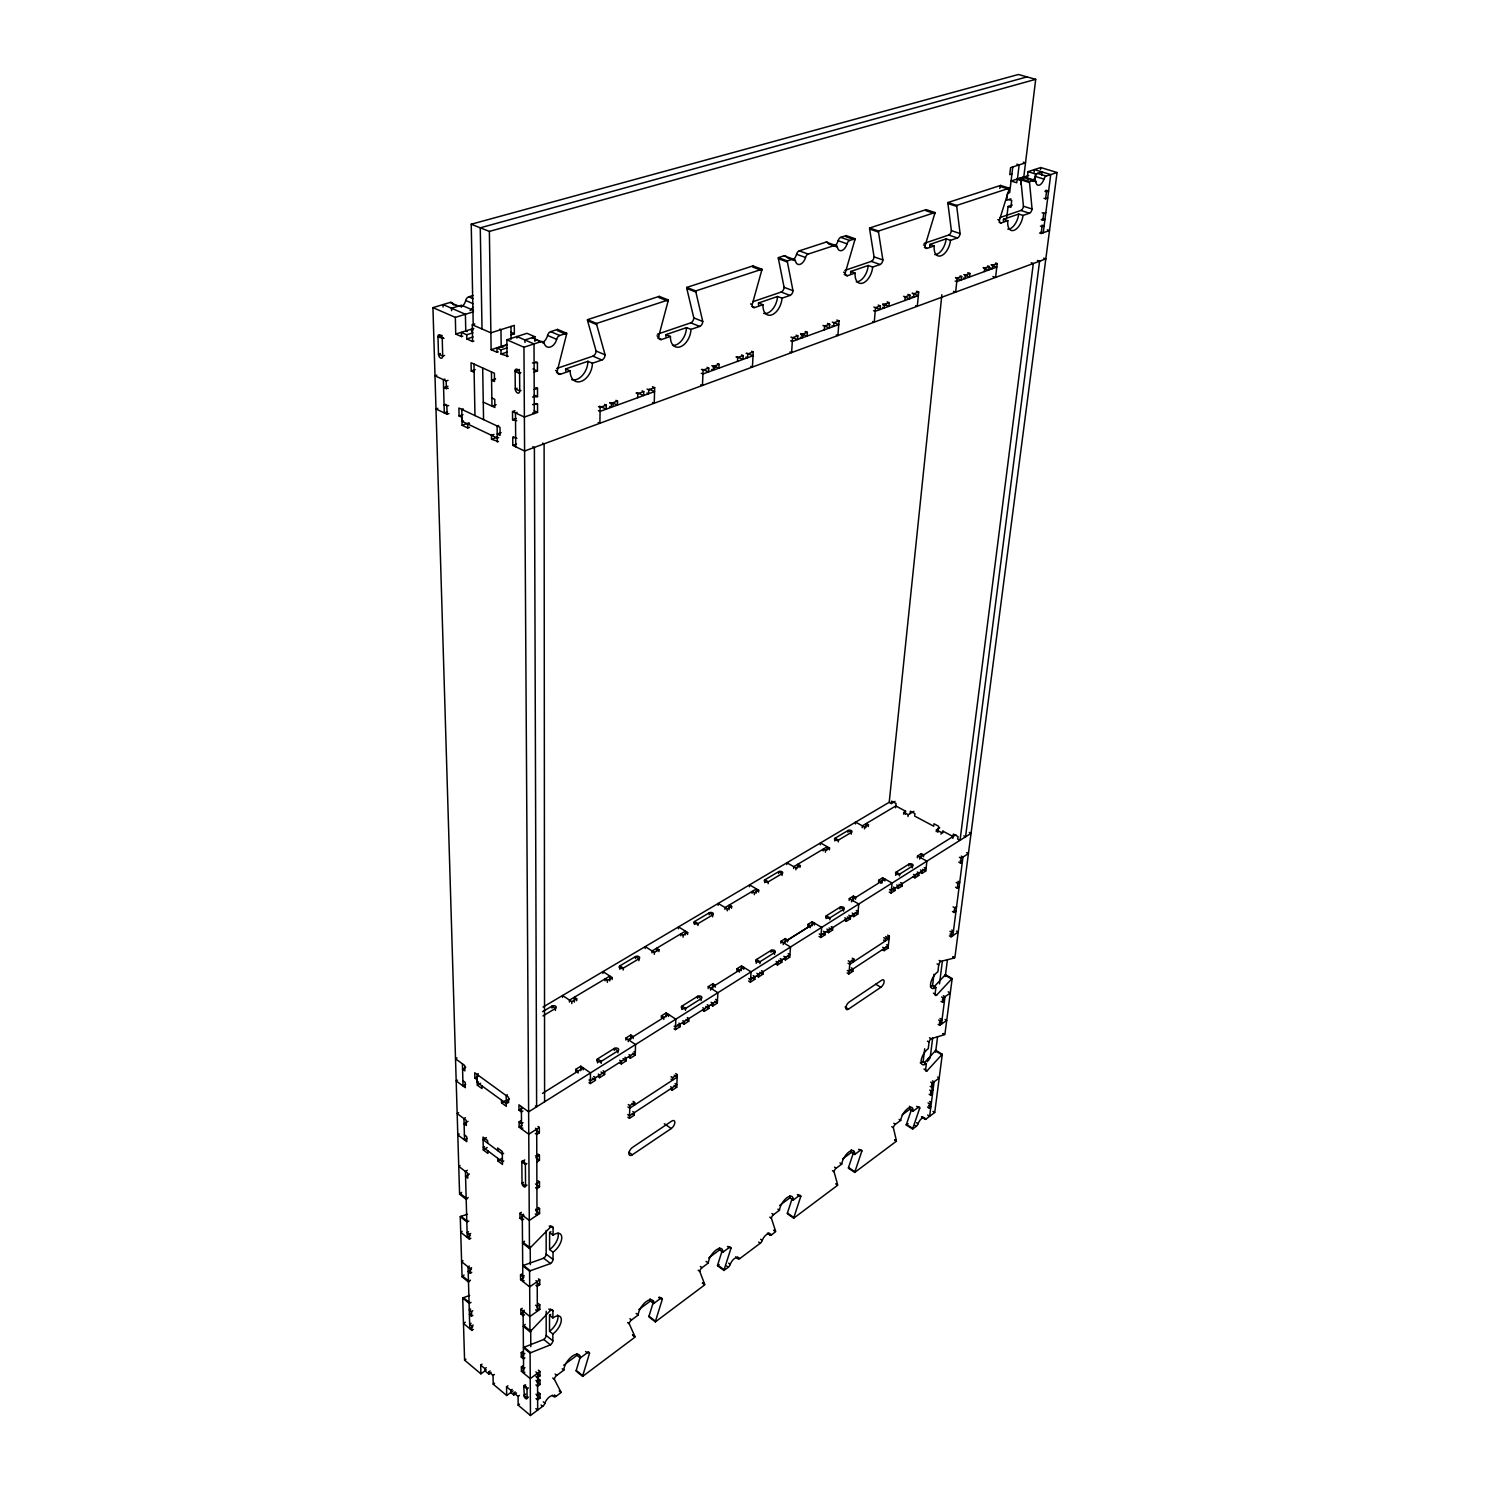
<?xml version="1.0" encoding="UTF-8"?>
<svg xmlns="http://www.w3.org/2000/svg" width="1490" height="1490" viewBox="0 0 1490 1490"><rect width="100%" height="100%" fill="white"/><g stroke="black" fill="none" stroke-linecap="round" stroke-linejoin="round"><path stroke-width="1.5" d="M559.421 1391.232L561.041 1392.573L556.087 1396.298A3.315 1.546 -52.7 0 1 553.87 1396.503A6.668 3.092 -52.6 0 0 549.4 1396.949A6.668 3.092 -52.6 0 0 544.93 1403.207A3.353 1.565 -52.5 0 1 542.695 1406.337L530.459 1415.5L530.086 1353.106A3.427 1.639 -52.5 0 1 530.794 1352.678L550.425 1344.855A3.39 1.62 -52.9 0 0 552.846 1340.832L552.846 1333.997L549.512 1331.315L549.531 1315.242A11.864 5.737 -53 0 1 550.76 1314.441M525.188 1324.387L523.94 1325.69A3.446 1.695 -52.6 0 1 523.232 1326.286L529.956 1331.725L529.583 1271.175A3.502 1.751 -53 0 1 530.31 1270.765L550.536 1263.557A3.464 1.732 -53.4 0 0 553.014 1259.423L553.032 1252.177L549.587 1249.533L549.605 1232.491A12.143 6.128 -53.5 0 1 550.89 1231.709M551.989 1008.097L551.989 1006.123A2.552 1.62 -0.8 0 1 555.584 1006.197A2.552 1.62 -0.8 0 1 555.435 1008.469L555.435 1010.443M552.846 1333.997A11.883 5.737 -53 0 0 561.339 1319.861A11.883 5.737 -53 0 0 552.883 1317.924L552.902 1310.976L550.369 1308.984M553.032 1252.177A12.162 6.109 -53.5 0 0 561.767 1237.668A12.162 6.109 -53.5 0 0 553.069 1235.154L553.088 1227.779L550.481 1225.786M562.568 997.443L562.587 995.488L571.788 1001.671L571.769 1003.627M569.459 1002.081L569.478 1000.125L609.876 976.08L609.783 980.941M574.358 1002.099L574.395 997.201L576.704 998.728L576.686 1000.703M575.699 1071.403L575.717 1069.41L580.821 1066.207L590.468 1072.912L590.319 1083.565L595.385 1080.362L595.441 1077.698L593.635 1076.451M578.101 1073.079L578.12 1071.087L575.717 1069.41M580.765 1070.714L580.821 1066.207M583.205 1069.876L583.223 1067.883L542.509 1093.362M598.44 406.677L600.116 407.403L599.893 423.272L598.216 422.508M604.623 404.423L606.3 405.168L606.225 409.135L599.576 406.174M597.527 1062.873L597.602 1058.887L614.29 1048.457A2.589 1.695 0.6 0 1 617.959 1048.513A2.589 1.695 0.6 0 1 617.903 1050.897L617.866 1052.89M603.115 1070.751L604.698 1071.85L604.642 1074.495L599.613 1077.68L599.65 1075.035L598.291 1074.085M609.745 402.579L611.421 403.306L611.347 407.273L609.689 406.547M601.178 1063.376L601.215 1061.383L597.602 1058.887A2.607 1.714 0.1 0 0 597.509 1061.327A2.607 1.714 0.1 0 0 601.215 1061.383L617.903 1050.897L614.29 1048.457L614.253 1050.431M613.023 405.317L613.061 403.101L614.327 402.635M602.966 973.529L603.003 971.592L612.185 977.589L612.129 979.526M605.07 980.867L605.089 978.93L607.399 980.439L607.361 982.376M615.892 400.363L617.549 401.089L617.475 405.056L613.042 403.082A3.185 1.285 1.7 0 1 610.136 403.362M619.803 969.245L619.877 965.855L635.504 956.58A2.459 1.509 1.3 0 1 638.968 956.654A2.459 1.509 1.3 0 1 638.949 958.778L638.893 960.715M623.267 970.027L623.323 968.09L638.949 958.778L635.504 956.58L635.448 958.517M619.914 1063.022L621.274 1063.953L621.33 1061.308L619.747 1060.228M637.664 397.7L637.757 393.77L636.1 393.043M625.856 1040.057L625.912 1038.064L630.81 1035.01L633.213 1036.612L633.157 1038.586M621.274 1063.953L626.228 1060.824L626.284 1058.179L624.925 1057.267M642.097 390.883L643.755 391.609L643.643 395.521L637.012 392.652M628.259 1041.659L628.314 1039.685L668.619 1014.466L668.544 1016.441M630.698 1039.461L630.81 1035.01M628.966 1057.304L630.326 1058.217L630.4 1055.591L629.041 1054.659M647.07 389.076L648.727 389.803L648.616 393.714L646.958 393.006M627.905 1117.258L629.469 1118.338L629.804 1105.636L634.647 1102.488L633.082 1101.408M630.326 1058.217L635.243 1055.106L635.541 1044.546L625.912 1038.064M652.452 386.692L654.669 387.642L654.24 403.25L652.564 402.524M629.469 1118.338L634.274 1115.172L634.349 1112.639L632.803 1111.559M634.647 1102.488L634.572 1105.04L632.132 1103.345M645.133 948.553L645.207 946.616L654.371 952.427L654.296 954.364M652.005 952.911L652.061 950.974L685.381 931.157L685.214 934.975M656.568 951.142L656.662 948.236L658.971 949.689L658.897 951.626M661.374 1017.838L661.448 1015.882L666.216 1012.902L675.827 1019.179L675.398 1029.665L674.039 1028.771M663.776 1019.421L663.851 1017.447L661.448 1015.882M666.067 1016.832L666.216 1012.902M678.453 928.81L678.509 926.892L687.672 932.554L687.579 934.472M670.556 1089.227L672.102 1090.289L672.195 1087.774L670.649 1086.713M675.734 1073.601L677.279 1074.644L672.623 1077.68L672.511 1080.213L670.966 1079.17M702.535 369.371L708.588 371.904L708.756 368.049L703.094 370.116L702.461 385.463L700.784 384.774M680.8 935.739L680.874 933.82L683.184 935.236L683.091 937.154M672.102 1090.289L676.739 1087.216L677.279 1074.644M675.398 1029.665L680.129 1026.666L680.241 1024.058L678.881 1023.164M681.861 1009.512L682.01 1006.085L697.599 996.344A2.514 1.583 2.7 0 1 701.138 996.4A2.514 1.583 2.7 0 1 701.194 998.635L701.101 1000.591M682.699 1023.295L684.059 1024.17L684.171 1021.563L682.811 1020.687M713.021 366.596A3.054 1.173 2.8 0 0 714.548 366.335L718.925 368.142L719.111 364.305L713.468 366.354L713.3 370.19L711.643 369.501M685.53 1010.369L685.624 1008.413L701.194 998.635L697.599 996.344L697.488 998.3M714.436 368.477L715.703 365.907M684.059 1024.17L688.753 1021.19L688.864 1018.601L687.3 1017.558M694.452 924.396L694.564 921.528L709.277 912.811L712.704 914.897L712.611 916.797M697.935 925.551L698.009 923.632L712.704 914.897A2.384 1.415 2.9 0 0 712.611 912.867A2.384 1.415 2.9 0 0 709.259 912.811L709.184 914.711M527.087 1398.533L527.032 1388.922A2.477 1.099 56.6 0 0 525.374 1385.886A2.477 1.099 56.6 0 0 523.735 1386.184L524.443 1397.266A2.887 1.267 56.5 0 0 526.343 1398.924L528.447 1397.117M702.461 1010.201L704.267 1011.356L704.398 1008.767L702.833 1007.762M737.476 361.381L737.68 357.581L743.193 355.589L742.989 359.388L736.935 356.929M708.178 988.578L708.29 986.641L712.872 983.773L715.256 985.281L715.144 987.237M704.267 1011.356L708.886 1008.432L709.017 1005.843L707.229 1004.688M710.562 990.105L710.674 988.149L743.864 967.382L743.752 969.32M712.611 988.634L712.872 983.773M710.916 1004.856L712.723 1006.011L712.853 1003.422L711.065 1002.267M718.106 905.324L718.199 903.424L727.325 908.919L731.646 906.348L729.355 904.97L729.076 909.701M750.755 366.372L752.431 367.062L753.232 351.938L747.775 353.931L747.57 357.712L745.913 357.06M712.723 1006.011L717.305 1003.105L717.882 992.731L708.29 986.641M724.941 909.459L725.053 907.559L756.399 888.897L756.212 891.728M727.213 910.818L727.325 908.919M731.534 908.248L731.646 906.348M736.917 970.642L737.029 968.705L741.499 965.93L751.072 971.852L750.383 982.134L748.595 981.016M739.301 972.132L739.413 970.195L737.029 968.705M741.201 970.754L741.499 965.93M749.451 886.755L749.582 884.874L758.671 890.238L758.559 892.138M752.059 893.292L752.171 891.411L754.462 892.771L758.671 890.238M754.331 894.652L754.462 892.771M756.119 893.143L756.175 892.193M750.383 982.134L754.815 979.321L754.983 976.77L753.195 975.652M796.163 335.157L797.821 335.809L797.56 339.534L790.911 337.057M756.212 963.397L756.454 959.523L771.094 950.378A2.421 1.49 4.3 0 1 774.502 950.452A2.421 1.49 4.3 0 1 774.67 952.557L760.03 961.721A2.44 1.509 4 0 1 756.603 961.665A2.44 1.509 4 0 1 756.454 959.541L760.03 961.721L759.919 963.658M764.687 882.639L764.873 879.826L778.711 871.613A2.309 1.341 4.2 0 1 781.952 871.687A2.309 1.341 4.2 0 1 782.12 873.587L781.989 875.468M756.715 975.876L758.503 976.993L758.671 974.423L756.883 973.324M800.782 334.617A2.924 1.08 3.7 0 0 802.793 334.356L807.133 336.051L807.394 332.326L802.179 334.226L801.918 337.951L800.279 337.299M802.663 336.442L803.874 333.965M768.151 883.7L768.281 881.819L782.12 873.587L778.711 871.613L778.581 873.494M758.503 976.993L762.917 974.199L763.085 971.648L761.52 970.679M770.945 952.315L771.075 950.378L774.651 952.557L774.521 954.475M775.694 963.881L777.482 964.961L777.668 962.41L776.104 961.46M824.324 329.793L824.603 326.105L829.707 324.243L829.427 327.93L822.964 325.472M780.853 943.189L780.984 941.27L785.304 938.57L787.67 940.004L810.337 925.812L807.971 924.396L807.822 926.314M786.813 864.628L786.943 862.766L796.014 867.981L800.093 865.56L797.821 864.256L797.523 867.981M777.482 964.961L781.822 962.223L782.008 959.672L780.22 958.573M783.218 944.604L783.349 942.686L814.546 923.167L814.378 925.085M785.007 942.406L785.304 938.57M783.628 958.852L785.416 959.933L785.603 957.381L783.814 956.301M787.521 941.922L787.67 940.004M793.611 868.54L793.742 866.677L827.267 846.73L826.987 849.971M795.884 869.843L796.014 867.981M785.416 959.933L789.719 957.213L790.519 947.007M836.84 320.052L839.019 320.872L837.92 335.548L836.244 334.915M799.944 867.422L800.093 865.56M810.188 927.711L810.337 925.812M811.827 926.054L812.18 921.77L821.679 927.376L820.804 937.508L819.016 936.446M820.338 844.774L820.487 842.93L829.539 847.996L829.371 849.859M823.132 850.939L823.3 849.095L825.572 850.362L829.539 847.996M825.404 852.224L825.572 850.362M826.13 918.622L826.373 915.773L840.118 907.168A2.365 1.397 5.6 0 1 843.433 907.242A2.365 1.397 5.6 0 1 843.675 909.235L843.508 911.116M820.804 937.508L824.976 934.863L825.199 932.349L823.411 931.287M878.206 305.096L880.385 305.897L880.068 309.51L873.866 307.052M834.81 840.956L835.052 838.2L848.052 830.489A2.235 1.267 5.4 0 1 851.2 830.545A2.235 1.267 5.4 0 1 851.442 832.351L851.274 834.177M826.671 931.622L828.44 932.665L828.663 930.151L826.894 929.108M829.762 919.758L829.93 917.859L843.675 909.235L840.118 907.168L839.95 909.068M882.713 304.928A2.831 1.006 4.4 0 0 884.632 304.686L888.953 306.288L889.269 302.675L884.427 304.426L884.11 308.039L882.49 307.443M838.274 841.925L838.442 840.081L851.442 832.351L848.052 830.489L847.885 832.314M828.44 932.665L832.593 930.039L832.817 927.525L831.252 926.612M844.513 920.317L846.301 921.36L846.525 918.846L844.755 917.821M855.446 823.97L855.632 822.145L864.628 827.08L868.465 824.789L866.212 823.56L865.802 827.676M904.933 300.477L905.268 296.882L910.018 295.169L909.664 298.745L905.343 297.18M849.151 900.463L849.319 898.582L853.379 896.049L855.744 897.408L855.558 899.289M851.498 901.822L851.684 899.941L885.004 879.1L884.799 880.962M846.301 921.36L850.38 918.771L850.604 916.275L848.834 915.232M852.932 900.761L853.006 899.811M853.062 899.345L853.379 896.049M851.982 915.605L853.77 916.629L854.012 914.115L852.224 913.091M862.207 827.676L862.375 825.832L895.937 805.867M915.661 305.692L917.3 306.288L918.678 292.021L913.966 293.735L913.612 297.311L911.992 296.733M847.102 972.914L848.853 973.957L850.008 961.851L854.012 959.225L852.261 958.2M864.461 828.906L864.628 827.08M853.77 916.629L857.812 914.059L858.799 904.02L849.319 898.582M848.853 973.957L852.839 971.331L853.062 968.928L851.33 967.885M854.012 959.225L853.77 961.665L851.591 960.361M868.279 826.615L868.465 824.789M878.504 882.117L878.69 880.255L882.639 877.778L892.082 883.067L891.001 893.032L889.232 892.026M543.03 1007.054L889.213 802.272L941.866 294.741M880.851 883.44L881.056 881.577L878.69 880.255M882.117 882.918L882.639 877.778M889.064 802.365L891.299 803.557L891.56 801.136L896.049 803.538L895.583 807.785M882.471 949.67L884.203 950.676L884.464 948.292L882.732 947.268M887.63 935.143L889.362 936.148L885.488 938.681L885.246 941.084L883.495 940.078M955.928 278.071L961.292 279.971L961.683 276.451L957.157 278.09L955.649 292.133L953.507 291.37M895.751 875.412L896.105 872.153L909.012 864.088A2.291 1.304 6.7 0 1 912.215 864.144A2.291 1.304 6.7 0 1 912.532 866.025L912.327 867.888M884.203 950.676L888.059 948.143L889.362 936.148M891.001 893.032L894.931 890.536L895.192 888.059L893.423 887.072M903.499 814.117L905.548 811.175L895.788 805.96M905.212 814.36L905.548 811.175M896.421 887.481L898.172 888.487L898.451 886.01L896.682 885.004M899.42 875.99L899.625 874.127L912.532 866.025L909.012 864.088L908.807 865.932M964.719 275.613A2.738 0.931 5 0 0 965.278 275.482L969.543 276.972L969.934 273.471L965.446 275.091L965.054 278.593L963.434 278.034M908.025 816.539L908.23 814.732L913.91 811.305M898.172 888.487L902.065 886.01L902.344 883.533L900.575 882.546M910.073 813.596L910.353 811.175L914.897 813.596L914.618 816.036L933.708 826.224L933.988 823.784L938.607 826.242L937.88 832.333M913.184 876.884L914.935 877.852L915.214 875.394L913.463 874.425M917.318 857.849L917.523 856.005L921.323 853.64L923.67 854.906L923.465 856.75M984.35 271.571L984.76 268.088L989.174 266.487L988.764 269.969L983.959 268.312M919.647 859.134L919.87 857.29L955.91 834.735M914.935 877.852L918.771 875.431L919.051 872.972L917.3 872.004M920.913 857.327L921.323 853.64M920.187 872.451L921.956 873.419L922.236 870.961L920.485 869.992M992.917 276.488L995.599 277.419L997.201 263.581L992.824 265.164L992.415 268.647L990.273 267.902M921.956 873.419L925.756 870.998L926.91 861.146L917.523 856.005M1006.737 217.67L1008.078 206.477L1012.325 205.061M1012.772 166.954L1009.68 192.601L1007.538 193.309L1006.718 200.256L1010.965 198.841M936.242 831.662L936.465 829.837L939.706 827.825M1028.715 175.503L1017.186 179.266L1016.776 182.767L1011.095 180.998L1023.816 176.844L1034.135 180.048A3.762 1.956 -71.7 0 1 1035.867 181.761A7.525 3.874 -71.7 0 0 1039.312 185.151A7.525 3.874 -71.7 0 0 1043.931 179.098A3.744 1.918 -71.7 0 1 1046.241 176.081L1057.062 172.523L954.866 957.735L953.19 956.766M940.879 834.139L942.947 831.159L953.023 836.542M1020.613 183.978L1021.023 180.458L1017.186 179.266M942.723 832.985L942.947 831.159M1023.313 179.135L1023.555 177.18L1026.424 178.074M1023.816 176.844L1035.699 79.324L1018.359 74.5L471.231 224.226L473.205 325.137M1027.262 178.018L1028.044 171.667L1040.765 167.532L1057.062 172.523M920.224 1062.854A9.815 4.284 -59.2 0 0 923.13 1061.644L924.713 1048.774M930.393 986.548A10.039 4.507 -60 0 0 932.572 985.523L933.969 974.255M1034.079 172.225L1034.395 169.581L1050.729 174.609L1043.242 232.757L1041.119 232.067M952.799 838.386L953.339 834.102L958.014 836.598L957.698 839.038L960.044 840.304L1033.315 263.506L1031.192 262.78M1034.768 180.849L1035.624 174.013L1042.069 171.946L1041.678 175.038M923.13 1061.644L926.37 1063.637L925.569 1070.025A2.794 1.211 -59.1 0 0 927.059 1070.863L941.792 1054.734A2.775 1.192 -59.4 0 1 942.295 1054.287L935.832 1050.357A2.775 1.192 -59.3 0 0 935.329 1050.804L924.284 1062.854M942.76 1033.743L944.399 1034.73L931.101 1038.716A2.812 1.229 -59.4 0 0 929.071 1042.143L928.251 1048.625A9.815 4.284 -59.2 0 0 921.137 1060.563A9.815 4.284 -59.2 0 0 926.37 1063.637M952.706 957.027L954.382 957.977L940.823 961.385A2.887 1.304 -60.2 0 0 938.737 964.887L937.899 971.704A10.058 4.507 -60.1 0 0 930.598 983.921A10.058 4.507 -60.1 0 0 935.906 987.479L935.068 994.184A2.85 1.267 -59.9 0 0 936.577 995.171L951.644 979.005A2.831 1.248 -60.1 0 1 952.166 978.558L945.517 974.702A2.831 1.267 -60.1 0 0 944.995 975.13L933.708 987.218M927.376 1061.681L929.332 1057.863M1040.504 169.506L1040.765 167.532M930.132 1058.142L932.665 1038.064M939.501 983.866L942.369 961.255M935.608 1052.182L937.601 1036.574M945.275 976.509L947.398 959.895M927.544 1107.014L929.145 1108.02L929.667 1103.885L931.38 1102.619L929.592 1101.501M929.164 1094.275L930.766 1095.262L931.306 1091.108L933.019 1089.842L931.418 1088.836M930.188 1086.303L931.79 1087.29L932.33 1083.118L939.203 1078.052L937.601 1077.065M938.085 1024.375L939.724 1025.362L940.283 1021.004L942.034 1019.756L939.985 1018.527M941.01 1001.392L942.667 1002.36L943.245 997.946L950.285 993.029L948.199 991.818M949.372 935.869L951.067 936.837L951.663 932.237L953.451 931.027L951.756 930.077M952.464 911.545L954.177 912.495L954.773 907.82L956.58 906.628M955.574 887.221L957.306 888.17L957.902 883.421L959.728 882.248L957.995 881.298M958.778 862.133L960.51 863.064L961.125 858.24L968.426 853.584L966.693 852.653M1039.554 232.98L1041.156 233.502L1042.032 226.61L1044.136 225.865L1041.994 225.176M1041.231 219.756L1042.851 220.278L1043.745 213.331L1045.85 212.604M1043.987 198.282L1045.589 198.785L1046.502 191.782L1048.606 191.055L1045.905 190.217M911.601 1109.193L906.423 1124.354A2.756 1.173 -58.5 0 0 906.274 1124.987L912.625 1129.048L916.275 1126.31A2.756 1.173 -58.6 0 0 918.082 1123.721A5.494 2.328 -58.6 0 1 921.677 1118.543A5.494 2.328 -58.6 0 1 924.564 1118.86A2.738 1.155 -58.7 0 0 926.016 1119.009L934.733 1112.471L942.295 1054.287M952.166 978.558L944.884 1034.47L943.245 1033.483M556.701 368.477L592.908 356.147A4.377 2.924 -69.1 0 0 596.093 351.025L587.6 320.816A4.433 2.961 -70 0 1 587.47 319.679L596.559 323.442A4.451 2.961 -69.9 0 0 596.671 324.596L605.089 354.844A4.396 2.905 -69 0 1 601.886 360.003L592.443 363.243A15.459 10.355 -68.7 0 1 581.156 381.384A15.459 10.355 -68.7 0 1 570.13 370.898L560.445 374.214A4.451 3.017 -68.5 0 1 557.204 371.196L566.517 334.486A4.507 3.054 -69.5 0 0 566.647 333.238L557.558 329.402L550.667 331.637A4.489 3.073 -69.5 0 0 547.575 335.455A9.014 6.202 -69.5 0 1 543.329 342.067M657.388 334.207L690.764 322.846A4.228 2.682 -70 0 0 693.8 317.91L686.816 288.52A4.284 2.719 -70.8 0 1 686.741 287.421L695.774 290.923A4.302 2.719 -70.7 0 0 695.867 292.04L702.759 321.467A4.247 2.663 -69.9 0 1 699.704 326.422L691.006 329.402A14.919 9.48 -69.7 0 1 680.222 346.816A14.919 9.48 -69.7 0 1 670.425 336.461L661.504 339.534A4.302 2.756 -69.6 0 1 658.636 336.554L668.079 301.148A4.34 2.794 -70.4 0 0 668.246 299.937L659.195 296.361L587.47 319.679M752.543 301.799L781.188 292.059A4.079 2.459 -70.6 0 0 784.094 287.328L778.413 258.72A4.135 2.496 -71.3 0 1 778.376 257.64L787.353 260.918A4.153 2.496 -71.2 0 0 787.39 261.998L792.978 290.662A4.098 2.459 -70.5 0 1 790.054 295.411L782.008 298.168A14.434 8.716 -70.3 0 1 771.69 314.893A14.434 8.716 -70.3 0 1 762.992 304.705L754.741 307.536A4.153 2.533 -70.3 0 1 752.189 304.593L761.725 270.416A4.191 2.57 -71 0 0 761.911 269.243L752.916 265.909L686.741 287.421M844.886 270.379L871.296 261.383A3.949 2.254 -71 0 0 874.071 256.839L869.62 229.032A4.004 2.291 -71.6 0 1 869.601 227.989L878.504 231.043A4.004 2.291 -71.5 0 0 878.504 232.086L882.881 259.949A3.967 2.254 -70.9 0 1 880.087 264.512L872.656 267.064A13.932 7.99 -70.8 0 1 862.803 283.1A13.932 7.99 -70.8 0 1 855.13 273.08L847.531 275.687A4.004 2.328 -70.8 0 1 845.277 272.8L854.869 239.853A4.06 2.347 -71.4 0 0 855.055 238.717L846.152 235.606L840.751 237.357A4.042 2.365 -71.4 0 0 838.125 240.691A8.121 4.749 -71.5 0 1 835.22 245.85M632.598 1335.208L635.038 1337.126L582.646 1376.388L576.127 1371.117A3.259 1.509 -53.1 0 1 576.239 1370.409L580.429 1356.459M582.646 1376.388A3.278 1.509 -53.2 0 1 582.758 1375.698L589.5 1353.293L587.861 1351.97M1034.135 180.048L1029.571 181.538A3.781 1.956 -71.7 0 0 1029.534 182.525L1032.067 208.991A3.725 1.937 -71.2 0 1 1029.478 213.238L1023.034 215.435A13.131 6.854 -71.2 0 1 1013.945 230.354A13.131 6.854 -71.2 0 1 1007.836 220.669L1001.243 222.923A3.781 1.993 -71.2 0 1 999.455 220.129L1009.065 189.249A3.818 2.012 -71.7 0 0 1009.27 188.187L956.729 205.415A3.893 2.105 -71.6 0 0 956.729 206.421L960.1 233.576A3.837 2.086 -71.1 0 1 957.418 237.972L950.508 240.337A13.522 7.394 -71 0 1 941.065 255.796A13.522 7.394 -71 0 1 934.211 245.924L927.134 248.364A3.893 2.142 -71 0 1 925.141 245.515L934.751 213.647A3.93 2.179 -71.6 0 0 934.956 212.549L926.128 209.624L869.601 227.989M702.33 1283.039L704.77 1284.846L655.376 1321.872L648.876 1316.881A3.148 1.434 -54.4 0 1 648.988 1316.191L653.663 1301.143M999.734 188.429L1000.33 186.492A3.8 2.012 -71.8 0 0 1000.554 185.43L1009.27 188.187M655.376 1321.872A3.148 1.434 -54.4 0 1 655.488 1321.183L662.324 1299.224L659.455 1297.064M774.018 1230.591L775.638 1231.727L771.503 1234.838A2.961 1.322 -56.3 0 1 769.753 1234.819A5.941 2.645 -56.2 0 0 766.232 1234.8A5.941 2.645 -56.2 0 0 762.284 1240.406A2.98 1.322 -56.2 0 1 760.291 1243.219L739.804 1258.584A3.017 1.36 -55.8 0 1 737.978 1258.603A6.053 2.719 -55.7 0 0 734.346 1258.64A6.053 2.719 -55.7 0 0 730.305 1264.358A3.036 1.36 -55.6 0 1 728.293 1267.208L723.972 1270.448L717.51 1265.718A3.036 1.378 -55.5 0 1 717.621 1265.047L722.315 1250.296M723.972 1270.448A3.036 1.36 -55.6 0 1 724.103 1269.778L730.975 1248.266L728.536 1246.497M836.058 1184.159L837.659 1185.239L793.704 1218.187L787.279 1213.698A2.924 1.304 -56.7 0 1 787.409 1213.046L792.14 1198.612M793.704 1218.187A2.924 1.285 -56.7 0 1 793.853 1217.516L800.763 1196.47L797.932 1194.514M894.801 1140.167L896.403 1141.21L854.757 1172.407L848.369 1168.16A2.831 1.229 -57.6 0 1 848.518 1167.508L853.677 1152.068M854.757 1172.407A2.831 1.229 -57.7 0 1 854.906 1171.755L861.835 1151.118L859.432 1149.535M912.625 1129.048A2.756 1.173 -58.5 0 1 912.774 1128.396L919.721 1108.15L916.648 1106.362M529.956 1331.725A3.446 1.676 -52.7 0 0 530.663 1331.11L550.462 1310.399A3.408 1.658 -53 0 1 552.902 1310.976M524.536 1241.207L523.251 1242.511A3.52 1.807 -53.1 0 1 522.524 1243.107L529.453 1248.49A3.52 1.788 -53.2 0 0 530.179 1247.894L550.574 1227.034A3.502 1.769 -53.6 0 1 553.088 1227.779M467.413 1214.294L460.987 1216.324A3.408 1.825 -52.3 0 0 460.261 1216.697L462.068 1276.818L468.493 1282.015A3.371 1.732 -52 0 0 469.201 1281.437L470.43 1280.171M462.068 1276.818A3.353 1.751 -51.9 0 0 462.775 1276.241L464.023 1274.993M461.434 307.219A4.396 3.166 -70.1 0 0 458.585 306.139L450.036 302.47L432.938 307.629L459.591 1194.198L466.184 1199.32A3.446 1.844 -52.5 0 0 466.91 1198.742L468.195 1197.494M459.591 1194.198A3.427 1.863 -52.5 0 0 460.317 1193.62L461.583 1192.373M538.374 1392.349L540.013 1393.709L537.611 1395.497L535.972 1394.137M540.013 1393.709L540.013 1398.104L537.629 1399.892L535.99 1398.533M717.51 1265.718L719.13 1264.507M906.274 1124.987L908.099 1123.628M929.145 1108.02L930.859 1106.735L928.866 1105.487M559.327 1390.691L560.948 1392.033L554.373 1379.368A3.334 1.565 -52.8 0 1 556.757 1375.4L563.853 1370.13A11.603 5.42 -53.1 0 1 572.123 1356.31A11.603 5.42 -53.1 0 1 580.262 1357.967L587.228 1352.808A3.278 1.527 -53.3 0 1 589.5 1353.293M632.524 1334.668L634.964 1336.567L629.227 1323.791A3.204 1.49 -54.1 0 1 631.536 1319.954L638.223 1314.999A11.156 5.159 -54.3 0 1 646.213 1301.608A11.156 5.159 -54.3 0 1 653.663 1303.545L660.238 1298.665A3.166 1.453 -54.6 0 1 662.324 1299.224M702.684 1282.797L704.714 1284.305L699.76 1271.436A3.092 1.415 -55.3 0 1 701.995 1267.711L708.29 1263.036A10.747 4.898 -55.5 0 1 716.038 1250.054A10.747 4.898 -55.5 0 1 722.874 1252.233L729.057 1247.633A3.054 1.378 -55.7 0 1 730.975 1248.266M773.999 1230.051L775.601 1231.187L771.392 1218.261A2.98 1.341 -56.5 0 1 773.552 1214.648L779.475 1210.253A10.374 4.638 -56.7 0 1 786.943 1197.699A10.374 4.638 -56.7 0 1 793.183 1200.102L799.013 1195.781A2.943 1.304 -56.9 0 1 800.763 1196.47M836.039 1183.619L837.641 1184.699L834.046 1171.755A2.887 1.267 -57.5 0 1 836.132 1168.253L841.738 1164.1A10.039 4.396 -57.7 0 1 848.983 1151.882A10.039 4.396 -57.7 0 1 854.72 1154.471L860.233 1150.373A2.85 1.248 -57.8 0 1 861.835 1151.118M894.801 1139.645L896.403 1140.67L893.367 1127.707A2.794 1.211 -58.4 0 1 895.397 1124.317L900.705 1120.368A9.741 4.191 -58.6 0 1 907.745 1108.504A9.741 4.191 -58.6 0 1 913.016 1111.242L918.25 1107.368A2.775 1.173 -58.7 0 1 919.721 1108.15M530.459 1415.5L518.166 1405.163L519.526 1404.157M518.166 1405.163L518.073 1396.409L519.433 1395.422M563.667 1365.175L564.691 1364.412M565.716 1363.648L576.984 1355.323A11.585 5.439 -53 0 0 576.798 1353.795M638.819 1309.598L650.385 1301.049A11.138 5.159 -54.3 0 0 649.994 1298.684M708.681 1257.932L719.596 1249.868A10.747 4.898 -55.5 0 0 719.428 1247.912M779.661 1205.447L789.942 1197.848A10.355 4.638 -56.7 0 0 789.83 1195.93M842.595 1158.922L851.498 1152.347A10.039 4.414 -57.7 0 0 851.2 1149.665M902.139 1114.893L909.813 1109.23A9.741 4.191 -58.5 0 0 909.459 1106.232M523.828 1395.664L525.635 1394.063M538.318 1378.697L539.976 1380.057L539.995 1384.489L537.573 1386.277L535.934 1384.918M930.766 1095.262L932.498 1093.995L930.486 1092.747M525.56 1384.843L523.735 1386.184L527.032 1388.922L528.391 1387.898M507.904 1385.774L506.544 1386.762L510.846 1390.356L510.865 1392.554L513.771 1394.994L516.49 1392.982M538.3 1370.13L539.957 1371.489L539.957 1375.978L537.555 1377.747L535.897 1376.388M931.79 1087.29L933.522 1086.024L931.921 1085.018M539.976 1380.057L537.555 1381.845L535.916 1380.466M510.846 1390.356L512.206 1389.369M490.154 1370.93L488.795 1371.899L493.041 1375.456L493.209 1384.191L506.675 1395.497L511.629 1391.865M510.865 1392.554L513.137 1390.896M539.957 1371.489L530.235 1378.641L521.425 1371.359L521.388 1366.87L522.767 1365.864M513.771 1394.994L515.112 1391.79M524.853 1372.271L523.623 1373.165L523.102 1311.088L524.35 1310.213M524.964 1367.671L523.586 1368.677L521.388 1366.87M521.425 1371.359L523.716 1369.682M493.209 1384.191L494.568 1383.204M493.041 1375.456L494.401 1374.469M524.853 1353.367L523.474 1354.373L521.258 1352.548L522.636 1351.56M524.89 1357.912L523.511 1358.899L521.295 1357.092L523.586 1355.434M482.052 1364.151L480.711 1365.119L484.921 1368.658L484.976 1370.837L488.85 1374.097L491.104 1372.458M484.921 1368.658L486.28 1367.69M469.648 1295.443L463.427 1297.678A3.334 1.714 -51.8 0 0 462.719 1298.069L464.582 1360.128L480.916 1373.854L486.317 1369.869M524.536 1314.776L523.139 1315.763L520.904 1313.957L520.848 1309.282L522.264 1308.295M538.095 1303.415L539.79 1304.774L537.313 1306.525L535.618 1305.166M464.582 1360.128L465.923 1359.159M539.79 1304.774L539.808 1309.468L529.863 1316.527L520.848 1309.282M939.724 1025.362L946.709 1020.389L945.07 1019.421M520.904 1313.957L523.698 1311.982M538.449 1278.848L539.734 1279.854L539.734 1284.641L537.238 1286.391L535.953 1285.386M942.667 1002.36L944.437 1001.131L942.369 999.902M473.28 1329.452L471.902 1330.421L471.771 1325.951L473.149 1324.983M472.833 1326.547L469.797 1328.67L468.065 1266.891L469.313 1266.053M539.734 1279.854L529.676 1286.876L520.587 1279.668L520.532 1274.881L521.947 1273.894M471.045 1323.25L469.667 1324.2L471.771 1325.951M520.587 1279.668L523.884 1277.377M471.697 1312.876L469.387 1314.459L471.51 1316.21L472.889 1315.26M524.107 1280.599L522.841 1281.475L522.282 1215.076L523.567 1214.22M465.308 1322.189L463.483 1323.455L471.902 1330.421M470.654 1309.002L469.276 1309.952L471.399 1311.684L471.51 1316.21M471.399 1311.684L472.777 1310.734M524.219 1275.682L522.804 1276.669L520.532 1274.881M471.455 1269.35L468.195 1271.547L470.356 1273.28L471.753 1272.33M632.337 1154.769L671.245 1128.545A4.973 2.477 -56 0 0 674.84 1122.566A4.973 2.477 -56 0 0 671.543 1121.206L632.542 1147.374A5.066 2.552 -55.3 0 0 628.873 1153.465A5.066 2.552 -55.3 0 0 632.337 1154.769L628.855 1152.292M848.518 1009.102L880.869 987.293A4.489 2.086 -59.6 0 0 884.11 981.854A4.489 2.086 -59.6 0 0 881.614 980.271L849.207 1002.025A4.545 2.142 -59.1 0 0 845.892 1007.538A4.545 2.142 -59.1 0 0 848.518 1009.102L845.091 1006.998M470.356 1273.28L470.225 1268.623L471.622 1267.673M538.225 1207.496L539.548 1208.502L539.566 1213.53L529.285 1220.44L519.954 1213.288L521.407 1212.32M951.067 936.837L958.219 932.032L956.524 931.082M523.772 1219.118L522.32 1220.087L520.01 1218.299L523.865 1215.728M539.548 1208.502L536.977 1210.215L535.655 1209.228M463.017 1260.782L461.621 1261.713L470.225 1268.623M462.161 1231.355L460.745 1232.286L469.425 1239.177L470.84 1238.227M538.151 1180.844L539.473 1181.849L539.492 1186.953L536.903 1188.666L535.581 1187.679M954.177 912.495L955.984 911.303L954.271 910.353M469.425 1239.177L469.294 1234.39L470.728 1233.459M470.393 1235.359L467.245 1237.445L465.42 1171.475L467.339 1170.246M536.884 1183.544L539.473 1181.849M468.531 1231.727L467.115 1232.677L469.294 1234.39M527.013 1185.072L525.542 1186.021A2.645 1.285 58.2 0 1 523.791 1186.617A2.645 1.285 58.2 0 1 522.021 1183.358L521.835 1161.827L524.778 1159.928M523.474 1182.408L522.021 1183.358L525.542 1186.021L525.393 1164.491A2.663 1.304 58.4 0 0 523.586 1161.213A2.663 1.304 58.4 0 0 521.835 1161.827L525.393 1164.491L526.864 1163.522M536.81 1162.032L539.436 1160.338L539.417 1155.123L538.076 1154.135M957.306 888.17L959.113 886.997M539.417 1155.123L536.791 1156.817L535.45 1155.83M503.769 1161.008L502.465 1161.846L483.263 1147.412L484.567 1146.592M537.983 1126.477L539.343 1127.464L539.361 1132.773L536.717 1134.449L535.376 1133.462M960.51 863.064L962.335 861.89L960.156 860.717M497.679 1150.634L497.641 1148.045L502.298 1151.528L502.484 1164.416L497.865 1160.915L501.776 1158.419M539.343 1127.464L528.745 1134.225L519.153 1127.185L519.116 1121.84L520.606 1120.908M469.406 1173.99L465.55 1176.448L467.767 1178.162L467.637 1173.189L458.752 1166.372L460.038 1165.553M503.657 1153.279L502.354 1154.117L483.095 1139.701L486.373 1137.634M487.826 1150.857L487.882 1153.409L483.3 1149.963L487.211 1147.486M519.153 1127.185L522.152 1125.285M522.878 1128.098L521.556 1128.936L521.37 1106.586M523.009 1122.659L521.5 1123.609L519.116 1121.84M522.915 1111.037L521.407 1111.987L519.004 1110.236L522.003 1108.355M807.971 924.396L812.18 921.77M466.985 1138.472L464.545 1139.999L463.949 1118.618L465.42 1117.705M507.345 1094.833L506.172 1095.56L506.302 1106.306L501.553 1102.842L504.756 1100.868M509.431 1098.949L506.228 1100.942L508.611 1102.674L508.537 1097.292L474.751 1072.763L474.882 1078.127L477.21 1079.822L477.321 1085.167L481.978 1088.557L481.922 1085.893M507.457 1102.917L506.283 1103.624L477.284 1082.504L477.098 1074.476L478.271 1073.768M459.274 1134.002L457.803 1134.914L466.78 1141.694L466.649 1136.591L464.396 1134.896M468.009 1121.355L464.079 1123.777L466.351 1125.471L466.202 1120.312L457.169 1113.57L458.641 1112.658M477.284 1082.504L478.458 1081.796M477.321 1085.167L480.525 1083.23M474.882 1078.127L478.085 1076.19M465.681 1084.385L463.036 1085.987L462.422 1063.823M457.523 1080.157L456.182 1080.958L465.327 1087.663L465.178 1082.373L462.887 1080.697M465.755 1067.25L462.571 1069.168L464.861 1070.844L464.731 1065.499L455.512 1058.813L457.02 1057.919M542.919 1015.919L555.435 1008.469L551.989 1006.123L542.602 1011.691M571.788 1001.671L576.704 998.728M607.399 980.439L612.185 977.589M654.371 952.427L658.971 949.689M683.184 935.236L687.672 932.554M891.299 803.557L895.006 801.359M530.086 1353.106L523.418 1347.649A3.408 1.658 -52.5 0 1 524.107 1347.239L543.757 1339.473A3.371 1.62 -52.8 0 0 546.178 1335.468L546.178 1311.274M513.976 436.905L512.746 437.352L512.821 445.417L516.49 444.076M516.918 438.302L512.746 437.352M493.916 434.41L491.458 435.285L491.532 439.289L498.535 441.599M600.116 407.403L606.3 405.168M611.421 403.306L617.549 401.089M637.757 393.77L643.755 391.609M648.727 389.803L654.669 387.642M797.821 335.809L792.55 337.709L791.618 352.627L789.942 351.957M839.019 320.872L833.953 322.715L833.674 326.403L832.035 325.77M880.385 305.897L875.505 307.666L874.257 322.138L872.619 321.523M884.632 304.686L885.637 304.333M965.278 275.482L967.14 274.793M462.719 1298.069L469.089 1303.266A3.353 1.695 -51.9 0 1 469.797 1302.875L471.045 1302.428M491.532 439.289L497.045 437.315M498.722 437.538L497.288 438.06L462.049 421.335L461.77 409.378L463.204 408.875M501.124 432.622L497.194 434.018L500.1 435.397L499.988 427.332L458.901 408.037L459.088 416.008L461.9 417.33L462.086 425.283L467.73 427.965L469.574 427.313M535.86 403.418L537.536 404.181L537.555 412.395L524.387 417.07L512.504 411.575L512.579 419.752L516.769 420.683M1041.156 233.502L1049.519 230.522L1047.396 229.833M512.579 419.752L516.285 418.448M498.573 425.488L497.12 425.991L497.306 442.046M512.504 411.575L514.981 410.7M537.536 404.181L532.563 404.572M517.105 412.358L515.466 412.935L515.745 446.814M529.583 1271.175L522.711 1265.774A3.502 1.769 -52.9 0 1 523.437 1265.382L543.682 1258.23A3.446 1.732 -53.3 0 0 546.159 1254.114L546.159 1230.461M462.086 425.283L468.829 422.918M469.499 423.346L467.655 423.998L467.73 427.965M462.049 421.335L463.483 420.832M535.804 387.586L537.499 388.331L537.518 396.619L532.545 397.01M1042.851 220.278L1044.956 219.533L1042.274 218.676M534.202 389.486L537.499 388.331M459.088 416.008L463.017 414.648M496.133 404.703L491.961 406.137L491.458 371.923M520.997 390.454L519.749 390.883A3.408 2.049 70.3 0 1 517.514 392.988A3.408 2.049 70.3 0 1 515.261 388.853L515.112 370.935L519.489 369.464M447.522 411.799L444.299 412.898L443.368 379.652L445.026 379.112M517.123 388.219L515.261 388.853L519.749 390.883L519.6 372.947A2.626 1.583 70.7 0 0 519.079 371.01L518.743 370.488A4.004 2.403 70.6 0 0 516.117 369.203L515.596 369.464A2.626 1.583 70.7 0 0 515.093 370.935M437.818 408.335L435.974 408.968L447.075 414.22L448.918 413.587M924.154 243.392L948.72 235.029L957.418 237.972M999.734 217.652L1020.874 210.463L1029.478 213.238M445.92 404.349L444.076 404.982L448.714 405.671M565.734 370.991A15.421 10.355 -68.7 0 1 565.623 368.924L587.935 361.306L592.443 363.243M665.993 336.628A14.9 9.499 -69.7 0 1 665.937 334.635L686.518 327.614L691.006 329.402M758.522 304.928A14.397 8.735 -70.3 0 1 758.522 302.992L777.557 296.491L782.008 298.168M850.641 273.359A13.913 8.009 -70.8 0 1 850.697 271.478L868.242 265.481L872.656 267.064M929.741 246.26A13.503 7.394 -71.1 0 1 929.835 244.435L946.15 238.847L950.508 240.337M1003.366 221.023A13.112 6.873 -71.2 0 1 1003.496 219.254L1018.713 214.057L1023.034 215.435M534.128 372.09L537.443 370.973L537.424 362.573L535.73 361.828M1045.589 198.785L1047.712 198.077M495.555 378.851L491.588 380.192L494.512 381.514L494.401 373.245L471.063 362.74L471.231 370.973L474.118 372.276M519.6 372.947L520.867 372.519M537.424 362.573L532.414 362.927M519.284 370.042L515.112 371.457L519.619 373.469M447.913 386.245L443.592 387.698L448.248 388.369M436.831 375.182L434.987 375.797L446.18 380.956L448.024 380.341M498.312 351.882L497.045 352.292L496.989 348.083L500.994 349.852L501.05 354.061L508.276 356.278M471.231 370.973L475.217 369.65M501.05 354.061L507.326 352.012M507.01 356.706L506.842 339.776L523.958 347.226L541.075 341.62A4.526 3.11 -69.2 0 1 544.204 343.426A9.052 6.183 -69.4 0 0 550.425 347.002A9.052 6.183 -69.4 0 0 556.664 339.329A4.507 3.054 -69.4 0 1 559.756 335.492L566.647 333.238M596.559 323.442L668.246 299.937M695.774 290.923L761.911 269.243M787.353 260.918L793.053 259.037A4.135 2.477 -71.1 0 1 795.418 260.806A8.27 4.936 -71.2 0 0 800.13 264.345A8.27 4.936 -71.2 0 0 805.513 257.491A4.116 2.44 -71.2 0 1 808.213 254.082L835.071 245.273A4.079 2.384 -71.3 0 1 837.324 247.042A8.139 4.749 -71.4 0 0 841.794 250.544A8.139 4.749 -71.4 0 0 847.046 243.838A4.06 2.347 -71.3 0 1 849.673 240.486L855.055 238.717M878.504 231.043L934.956 212.549M500.994 349.852L507.289 347.803M471.231 224.226L489.372 231.416L491.123 349.684L507.177 344.507M496.989 348.083L507.289 344.935M534.91 341.359L534.891 336.721L524.908 339.981L524.964 342.476M778.376 257.64L784.075 255.777L793.053 259.037M793.202 259.875A8.251 4.954 -71.3 0 0 796.573 254.25A4.098 2.459 -71.2 0 1 799.255 250.86L826.13 242.106L835.071 245.273M948.72 235.029A3.837 2.086 -71.2 0 0 951.384 230.633L947.919 203.553A3.874 2.123 -71.7 0 1 947.938 202.528L1000.554 185.43M1020.874 210.463A3.725 1.937 -71.3 0 0 1023.444 206.235L1020.836 179.824A3.762 1.974 -71.8 0 1 1020.874 178.819L1025.437 177.347A3.762 1.956 -71.7 0 1 1027.187 179.061L1028.808 179.564M506.842 339.776L526.957 333.313L534.891 336.721M440.351 353.521L438.488 354.117A3.315 1.918 70.8 0 0 440.686 358.122A3.315 1.918 70.8 0 0 442.698 356.036L444.579 355.421M511.033 334.84L514.348 333.779L514.274 325.397L490.881 332.829L472.274 324.746L472.609 341.508L473.857 341.098M1011.896 173.976L1009.754 174.665L1010.574 167.625L1025.511 162.876L1023.276 162.186M460.261 1216.697L466.817 1221.837A3.427 1.807 -52.3 0 1 467.543 1221.465L468.829 1221.055M462.757 336.2L461.49 336.591L461.397 332.438L466.705 334.766L466.798 338.938L473.075 336.945M443.908 338.435L437.986 337.075L441.99 335.827M466.705 334.766L473.001 332.792M472.274 324.746L474.807 323.945M437.967 336.554A2.552 1.471 71.2 0 1 438.414 335.12L438.88 334.822A3.893 2.254 71.1 0 1 441.357 336.07L441.692 336.572A2.552 1.471 71.2 0 1 442.232 338.454L442.698 356.036L438.488 354.117L437.967 336.572L441.729 335.38M442.213 338.454L443.48 338.062M432.938 307.629L455.325 317.37L455.735 334.058L473.783 328.415M455.325 317.37L473.447 311.82M462.496 306.158A8.735 6.295 -70.5 0 0 465.7 300.514A4.358 3.11 -70.4 0 1 468.735 296.827L473.056 295.523M489.372 231.416L1035.699 79.324M1027.001 76.903L480.264 227.821L482.015 328.973M1016.906 164.198L1019.141 164.887L1017.447 178.912L1019.57 179.564M1046.241 176.081L1037.58 173.399A3.744 1.937 -71.7 0 0 1035.271 176.416A7.506 3.893 -71.8 0 1 1032.626 181.109M1028.044 171.667L1035.624 174.013M1035.271 176.416L1043.931 179.098M1030.968 180.234L1033.688 181.072M1034.228 181.24L1035.867 181.761M1020.874 178.819L1029.571 181.538M1020.836 179.824L1029.534 182.525M1044.881 191.26L1046.502 191.782M1000.33 186.492L1009.065 189.249M1008.898 199.567L1011.71 200.461L1010.89 207.389L1008.078 206.477M1023.444 206.235L1032.067 208.991M1042.125 212.809L1043.745 213.331M1040.43 226.089L1042.032 226.61M1003.496 219.254L1007.836 220.669M947.938 202.528L956.729 205.415M997.834 219.589L999.455 220.129M947.919 203.553L956.729 206.421M999.082 222.215L1001.243 222.923M934.751 213.647L925.923 210.705A3.911 2.179 -71.7 0 0 926.128 209.624M1043.708 258.18L1045.831 258.887L524.592 451.023L512.821 445.417M951.384 230.633L960.1 233.576M1037.468 260.471L1039.592 261.197L965.557 836.821L963.807 835.89M995.599 263.041L997.201 263.581M991.223 264.624L992.824 265.164M991.465 265.22L996.81 267.064L956.804 281.61L955.183 281.051M929.835 244.435L934.211 245.924M987.553 265.946L989.174 266.487M923.483 244.956L925.141 245.515M924.396 247.415L927.134 248.364M983.158 267.529L984.76 268.088M869.62 229.032L878.504 232.086M967.774 272.707L969.934 273.471M963.825 274.533L965.446 275.091M960.063 275.892L961.683 276.451M854.869 239.853L845.966 236.742A4.042 2.365 -71.5 0 0 846.152 235.606M840.751 237.357L849.673 240.486M955.537 277.512L957.157 278.09M838.125 240.691L847.046 243.838M874.071 256.839L882.881 259.949M828.962 244.062L831.737 245.049M833.413 245.645L837.324 247.042M871.296 261.383L880.087 264.512M916.499 291.239L918.678 292.021M799.255 250.86L808.213 254.082M912.327 293.139L913.966 293.735M912.402 293.456L918.343 295.616L875.207 311.298L873.568 310.702M850.697 271.478L855.13 273.08M907.838 294.387L910.018 295.169M796.573 254.25L805.513 257.491M843.601 272.186L845.277 272.8M844.197 274.477L847.531 275.687M903.629 296.287L905.268 296.882M787.577 257.956L789.253 258.571M790.37 258.981L793.183 260.005M793.742 260.21L795.418 260.806M778.413 258.72L787.39 261.998M887.109 301.874L889.269 302.675M882.806 303.83L884.427 304.426M761.725 270.416L752.748 267.064A4.191 2.57 -71.1 0 0 752.916 265.909M784.094 287.328L792.978 290.662M781.188 292.059L790.054 295.411M832.314 322.082L838.777 324.578L792.345 341.452L790.706 340.819M827.527 323.404L829.707 324.243M758.522 302.992L762.992 304.705M750.513 303.941L752.189 304.593M751.947 306.456L754.741 307.536M805.196 331.488L807.394 332.326M686.816 288.52L695.867 292.04M800.521 333.574L802.179 334.226M668.079 301.148L659.027 297.572A4.34 2.812 -70.5 0 0 659.195 296.361M693.8 317.91L702.759 321.467M690.764 322.846L699.704 326.422M751.575 351.286L753.232 351.938M747.011 353.298L753.046 355.738L702.945 373.971L701.287 373.282M746.118 353.26L747.775 353.931M741.536 354.918L743.193 355.589M736.023 356.911L737.68 357.581M665.937 334.635L670.425 336.461M656.941 335.846L658.636 336.554M657.574 337.913L661.504 339.534M717.454 363.635L719.111 364.305M711.81 365.665L713.468 366.354M707.098 367.36L708.756 368.049M587.6 320.816L596.671 324.596M701.418 369.427L703.094 370.116M566.517 334.486L557.428 330.631A4.489 3.054 -69.6 0 0 557.558 329.402M468.735 296.827L473.001 298.633M550.667 331.637L559.756 335.492M596.093 351.025L605.089 354.844M465.7 300.514L473.149 303.699M547.575 335.455L556.664 339.329M592.908 356.147L601.886 360.003M473.466 310.348L461.49 305.208L451.489 308.262L451.6 310.702M541.075 341.62L531.986 337.709A4.507 3.11 -69.3 0 1 535.134 339.515L537.387 340.484M450.036 302.47A4.377 3.166 -70.2 0 1 453.239 304.277L454.301 304.742M455.381 305.189L457.505 306.102M538.523 340.968L540.796 341.955M542.509 342.681L544.204 343.426M649.044 389.188L654.576 391.572L600.079 411.389L598.403 410.644M510.809 332.251L514.348 333.779M499.783 329.122L500.957 329.625L501.199 346.444L503.005 347.245M565.623 368.924L570.13 370.898M473.094 329.998L471.436 329.271L471.473 331.097M467.208 331.544L465.774 330.91L465.401 314.26L443.014 304.575L443.07 306.996M555.509 370.451L557.204 371.196M556.496 372.481L560.445 374.214M455.735 334.058L461.49 336.591M466.798 338.938L472.609 341.508M491.123 349.684L497.045 352.292M532.936 368.961L537.443 370.973M534.146 395.092L537.518 396.619M534.202 410.849L537.555 412.395M532.787 412.86L534.277 413.55L534.035 343.929L516.918 336.517L516.918 338.118M491.849 397.979L494.755 399.32L494.885 407.496L483.263 402.114M542.621 443.126L544.111 443.815L544.595 1101.799M532.899 446.702L534.389 447.41L536.624 1106.809L535.413 1105.934M969.301 832.426L971.052 833.357L528.615 1111.857L518.948 1104.835L519.004 1110.236M903.685 812.292L908.23 814.732M936.465 829.837L941.103 832.314M961.218 856.135L962.968 857.067L952.855 935.627L950.024 934.025M959.392 857.29L961.125 858.24M956.17 882.471L957.902 883.421M924.284 867.571L926.054 868.54L891.281 890.536L889.511 889.549M922.683 869.303L925.756 870.998M916.126 873.978L918.771 875.431M953.06 906.87L954.773 907.82M898.973 884.278L902.065 886.01M891.839 888.804L894.931 890.536M949.95 931.269L951.663 932.237M856.284 910.539L858.054 911.563L821.027 934.994L819.239 933.932M939.147 960.417L940.823 961.385M855.148 912.532L857.812 914.059M937.061 963.918L938.737 964.887M885.637 936.539L889.102 938.551L849.784 964.272L848.034 963.229M883.756 937.657L885.488 938.681M847.27 916.965L850.38 918.771M944.995 975.13L951.644 979.005M886.587 944.735L888.319 945.759L849.077 971.536L847.344 970.493M885.898 946.876L888.059 948.143M932.572 985.523L935.906 987.479M829.036 927.953L832.593 930.039M943.338 995.73L944.995 996.717L941.475 1024.114L939.296 1022.81M941.587 996.959L943.245 997.946M933.411 993.197L936.577 995.171M822.759 933.56L824.976 934.863M848.276 960.808L850.008 961.851M938.644 1020.017L940.283 1021.004M875.747 984.238L880.869 987.293M850.008 969.636L852.839 971.331M780.984 941.27L790.538 947.007M929.462 1037.729L931.101 1038.716M788.154 953.6L789.942 954.68L750.569 979.582L748.762 978.464M787.484 955.854L789.719 957.213M927.432 1041.156L929.071 1042.143M935.329 1050.804L941.792 1054.734M778.693 960.305L781.822 962.223M927.693 1059.036L929.034 1059.856M923.949 1069.019L927.059 1070.863M759.77 972.262L762.917 974.199M932.442 1080.846L934.062 1081.852L929.63 1116.308L927.637 1115.06M930.729 1082.112L932.33 1083.118M751.686 977.384L754.815 979.321M929.704 1090.121L931.306 1091.108M928.065 1102.898L929.667 1103.885M932.964 1111.372L934.733 1112.471M922.44 1116.755L926.016 1119.009M909.813 1109.23L913.016 1111.242M921.397 1116.848L924.564 1118.86M916.48 1122.715L918.082 1123.721M914.692 1125.285L916.275 1126.31M715.647 999.362L717.454 1000.516L675.51 1027.038L674.15 1026.163M714.604 1001.373L717.305 1003.105M899.103 1119.344L900.705 1120.368M906.423 1124.354L912.774 1128.396M893.795 1123.274L895.397 1124.317M705.739 1006.421L708.886 1008.432M891.765 1126.682L893.367 1127.707M686.052 1019.439L688.753 1021.19M677.429 1024.897L680.129 1026.666M858.631 1149.33L860.233 1150.373M851.498 1152.347L854.72 1154.471M848.518 1167.508L854.906 1171.755M839.932 1162.889L841.738 1164.1M834.512 1167.173L836.132 1168.253M832.444 1170.674L834.046 1171.755M674.225 1075.184L677.168 1077.158L629.749 1108.188L627.961 1106.958M633.958 1051.549L635.317 1052.48L590.357 1080.92L588.997 1079.971M671.077 1076.637L672.623 1077.68M632.524 1053.281L635.243 1055.106M675.082 1083.528L676.851 1084.72L629.525 1115.805L627.756 1114.576M674.095 1085.428L676.739 1087.216M623.062 1058.664L626.228 1060.824M797.392 1194.663L799.013 1195.781M789.942 1197.848L793.183 1200.102M601.029 1071.999L604.642 1074.495M598.254 1076.748L599.613 1077.68M664.298 1123.721L671.245 1128.545M787.409 1213.046L793.853 1217.516M592.238 1078.145L595.385 1080.362M628.259 1104.556L629.804 1105.636M777.855 1209.135L779.475 1210.253M588.96 1082.615L590.319 1083.565M632.282 1113.775L634.274 1115.172M771.913 1213.512L773.552 1214.648M769.771 1217.125L771.392 1218.261M768.672 1232.845L771.503 1234.838M767.331 1233.105L769.753 1234.819M760.664 1239.27L762.284 1240.406M758.689 1242.064L760.291 1243.219M727.437 1246.459L729.057 1247.633M737.364 1256.834L739.804 1258.584M735.557 1256.852L737.978 1258.603M719.596 1249.868L722.874 1252.233M728.685 1263.185L730.305 1264.358M726.673 1266.034L728.293 1267.208M535.506 1128.265L536.698 1129.141L536.996 1215.244L535.245 1213.922M535.767 1130.146L539.361 1132.773M717.621 1265.047L724.103 1269.778M706.055 1261.397L708.29 1263.036M700.356 1266.5L701.995 1267.711M698.139 1270.225L699.76 1271.436M535.86 1157.693L539.436 1160.338M535.525 1183.973L539.492 1186.953M658.599 1297.436L660.238 1298.665M535.618 1210.532L539.566 1213.53M650.385 1301.049L653.663 1303.545M549.27 1226.028L550.574 1227.034M549.605 1232.491L553.069 1235.154M648.988 1316.191L655.488 1321.183M636.174 1313.416L638.223 1314.999M629.898 1318.687L631.536 1319.954M546.159 1254.114L553.014 1259.423M627.588 1322.524L629.227 1323.791M460.317 1193.62L466.91 1198.742M523.251 1242.511L530.179 1247.894M543.682 1258.23L550.536 1263.557M460.987 1216.324L467.543 1221.465M523.437 1265.382L530.31 1270.765M535.934 1280.599L537.22 1281.605L537.331 1311.219L535.636 1309.859M537.182 1282.629L539.734 1284.641M548.786 1309.058L550.462 1310.399M549.531 1315.242L552.883 1317.924M537.257 1307.438L539.808 1309.468M585.589 1351.486L587.228 1352.808M576.984 1355.323L580.262 1357.967M546.178 1335.468L552.846 1340.832M543.757 1339.473L550.425 1344.855M462.775 1276.241L469.201 1281.437M523.94 1325.69L530.663 1331.11M576.239 1370.409L582.758 1375.698M562.214 1368.788L563.853 1370.13M463.427 1297.678L469.797 1302.875M524.107 1347.239L530.794 1352.678M555.118 1374.059L556.757 1375.4M552.734 1378.008L554.373 1379.368M535.879 1371.918L537.536 1373.277L537.667 1410.117L535.841 1408.59M537.071 1373.594L539.957 1375.978M554.466 1394.938L556.087 1396.298M537.108 1382.124L539.995 1384.489M552.231 1395.162L553.87 1396.503M537.145 1395.72L540.013 1398.104M543.291 1401.848L544.93 1403.207M541.056 1404.977L542.695 1406.337M523.81 1395.404L527.087 1398.141M513.752 1392.796L518.073 1396.409M446.18 380.956L446.385 389.002M446.851 406.304L447.075 414.22M480.711 1365.119L480.916 1373.854M488.795 1371.899L488.85 1374.097M483.3 1149.963L483.021 1137.112L487.621 1140.558L487.677 1143.128M473.969 364.044L474.975 415.58M482.686 367.974L483.561 419.621M497.809 1158.363L497.865 1160.915M506.544 1386.762L506.675 1395.497M501.515 1100.16L501.553 1102.842M519.954 1213.288L520.01 1218.299M521.258 1352.548L521.295 1357.092M510.996 326.459L511.07 339.273M530.216 1246.571L530.328 1264.656M530.701 1329.899L530.794 1346.681M523.958 347.226L529.453 1248.49M558.042 1233.105A12.143 6.128 -53.5 0 1 549.587 1249.533M557.539 1314.962A11.864 5.737 -53 0 1 549.512 1331.315M826.13 242.106A4.06 2.384 -71.4 0 1 828.347 243.634M535.301 340.018A9.014 6.202 -69.5 0 1 535.134 339.515M784.075 255.777A4.135 2.496 -71.2 0 1 786.329 257.081M1018.713 214.057A13.112 6.873 -71.2 0 1 1007.799 229.199M946.15 238.847A13.503 7.394 -71.1 0 1 934.714 254.585M868.242 265.481A13.913 8.009 -70.8 0 1 856.266 281.834M777.557 296.491A14.397 8.735 -70.3 0 1 763.644 313.384M686.518 327.614A14.9 9.499 -69.7 0 1 672.511 345.382M587.935 361.306A15.421 10.355 -68.7 0 1 571.639 379.596M453.444 304.779A8.735 6.295 -70.5 0 1 453.239 304.277M473.038 307.201A8.772 6.277 -70.4 0 1 470.076 310.59M838.442 840.081L835.052 838.2A2.254 1.267 5.2 0 0 835.275 840.006A2.254 1.267 5.2 0 0 838.442 840.081M899.625 874.127L896.105 872.153A2.309 1.322 6.5 0 0 896.403 874.053A2.309 1.322 6.5 0 0 899.625 874.127M768.281 881.819L764.873 879.826A2.328 1.36 4 0 0 765.022 881.763A2.328 1.36 4 0 0 768.281 881.819M829.93 917.859L826.373 915.773A2.365 1.415 5.3 0 0 826.596 917.803A2.365 1.415 5.3 0 0 829.93 917.859M698.009 923.632L694.582 921.528A2.384 1.434 2.6 0 0 694.619 923.558A2.384 1.434 2.6 0 0 698.009 923.632M623.323 968.09L619.877 965.855A2.477 1.527 0.9 0 0 619.821 968.016A2.477 1.527 0.9 0 0 623.323 968.09M685.624 1008.413L682.01 1006.085A2.514 1.602 2.3 0 0 682.048 1008.357A2.514 1.602 2.3 0 0 685.624 1008.413"/></g></svg>
